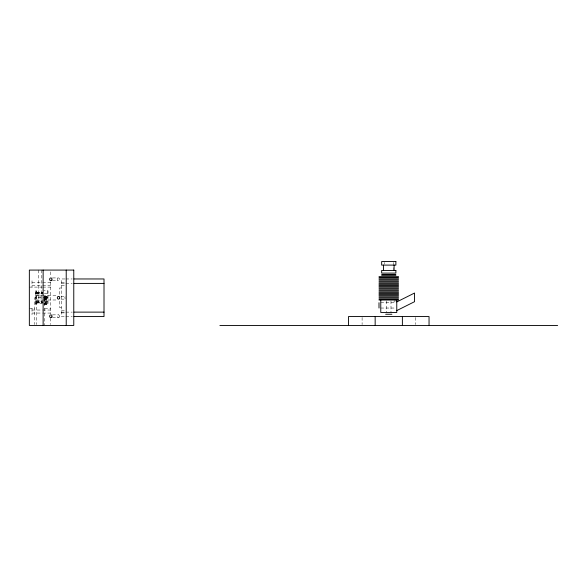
<?xml version="1.0" encoding="UTF-8"?>
<svg xmlns="http://www.w3.org/2000/svg" width="587" height="587" viewBox="0 0 587 587"><rect width="100%" height="100%" fill="white"/><g stroke="black" fill="none" stroke-linecap="round" stroke-linejoin="round"><path stroke-width="0.44" stroke-dasharray="2.94 2.2" d="M44.964 297.103L44.583 297.763L44.964 298.431L45.735 298.431L46.116 297.763L45.735 297.103L44.964 297.103L45.735 298.431M44.964 298.431L45.735 297.103M35.792 290.653L35.572 304.653L36.46 304.653L36.46 290.881L35.792 290.653L35.792 304.88M44.282 299.986L44.018 300.258L46.417 299.986M44.003 304.8L44.531 304.734A1.93 0.44 0 0 1 46.168 304.734L48.017 304.653L48.017 290.881L43.717 290.653M45.852 296.53A1.108 0.903 0 0 0 44.847 296.53A1.262 1.071 0 0 0 44.612 296.655L44.025 297.594A1.335 1.335 0 0 1 46.065 296.64A1.335 1.335 0 0 1 46.065 298.893A1.262 1.071 0 0 1 45.859 298.996A1.108 0.903 0 0 1 44.847 299.003M46.087 298.878L46.681 297.763L46.087 296.655A1.262 1.071 0 0 0 45.947 296.538M44.04 299.972L44.612 299.693M44.37 303.545L44.583 303.442A1.57 0.785 -90 0 1 44.964 303.435A1.57 1.57 0 0 1 45.735 303.435A1.57 0.785 -90 0 1 46.116 303.435L46.329 303.545M44.04 301.755L44.509 301.63M45.735 303.442L45.346 301.945L44.964 303.442A1.57 0.785 90 0 0 44.575 303.435L44.583 302.21L45.346 301.945L46.116 302.21L46.116 303.442M44.348 301.667L44.539 301.623A1.299 0.374 0 0 1 44.994 301.557A1.255 0.44 0 0 1 45.691 301.557A1.299 0.374 0 0 1 46.175 301.623L48.017 301.769M52.5 277.93L58.384 277.93A1.379 1.196 -90 0 1 59.412 279.992A1.379 1.196 -90 0 1 57.343 279.992A1.379 1.196 -90 0 1 58.377 277.93M64.981 278.964L61.349 278.964L61.349 316.562L64.981 316.562M65.883 278.964L72.238 278.964M52.5 280.681L58.384 280.681M32.014 282.479L41.794 282.479M42.682 282.479L50.68 282.479M61.349 282.655L65.348 282.655M61.349 283.411L64.981 283.411M65.883 283.411L72.238 283.411M61.349 285.326L65.348 285.326M32.014 285.502L41.794 285.502M42.682 285.502L50.68 285.502M29.35 287.102L41.794 287.102M42.682 287.102L50.68 287.102M61.349 287.99L59.573 287.99L59.573 297.763M36.46 292.275L42.682 292.275M36.46 292.752L42.682 292.752M36.46 292.862L42.682 292.862M36.46 293.126L42.682 293.126M35.572 293.764L42.682 293.713M44.385 293.764L48.017 293.764M36.46 293.904L42.682 293.904M36.46 295.048L42.682 295.107M35.572 295.547L41.794 295.547M42.682 295.547L56.902 295.547M61.033 296.391L66.082 296.391M46.116 297.763L34.684 297.763L34.684 324.56M61.033 299.143L66.074 299.143M35.572 299.986L41.794 299.986M42.682 299.986L56.902 299.986M36.46 300.485L42.682 300.427M395.88 300.918L394.104 300.918L394.104 302.701M36.46 301.63L42.682 301.63M35.572 301.769L42.682 301.821M44.583 302.21L46.116 302.21M36.46 302.408L42.682 302.408M36.46 302.672L42.682 302.672M380.772 302.701L395.88 302.701M36.46 302.782L42.682 302.782M42.682 303.259L36.284 303.23L36.284 324.567M44.04 304.433L46.659 304.433L47.121 304.873M61.349 307.544L59.573 307.544L59.573 300.295M380.772 308.036L395.88 308.036M29.35 308.432L34.684 308.432M44.685 308.432L50.68 308.432M32.014 310.031L41.794 310.031M42.682 310.031L50.68 310.031M61.349 310.207L65.348 310.207M61.349 312.123L64.981 312.123M65.883 312.123L72.238 312.123M61.349 312.878L65.348 312.878M32.014 313.054L41.794 313.054M42.682 313.054L50.68 313.054M52.5 314.852L58.384 314.852M65.883 316.562L72.238 316.562M52.5 317.604L58.384 317.604M46.087 299.693L46.542 299.906M46.608 299.942L46.681 304.433M44.612 298.878L44.025 297.939A1.335 1.335 0 0 0 46.065 298.893M46.777 296.817L46.843 296.905A1.82 1.805 0 0 1 47.048 297.301M415.435 317.457L415.435 324.567M393.217 262.433L393.217 270.438M390.993 300.918L390.993 312.475M386.547 300.918L386.547 312.475M384.324 262.433L384.324 264.216M362.106 317.457L362.106 324.567M50.68 271.891L50.68 276.433M50.68 281.877L50.68 313.656M50.68 318.191L50.68 324.545M47.796 290.653L47.796 304.88M44.685 297.763L44.685 325.455M41.794 270.079L41.794 303.23M40.019 295.547L40.019 299.986M38.236 270.079L38.236 303.23M36.24 290.653L36.24 304.88M32.014 280.791L32.014 287.19M32.014 308.344L32.014 314.742M45.852 299.612A1.108 0.646 0 0 0 44.847 299.612A1.262 0.668 0 0 0 44.612 299.693M45.947 299.612A1.262 0.668 0 0 1 46.175 299.693M44.751 298.996A1.262 1.071 0 0 1 44.524 298.878M44.539 296.706A1.299 1.247 0 0 1 46.175 296.706M46.16 298.827A1.299 1.247 0 0 1 44.524 298.827M44.003 296.728A1.908 1.878 0 0 1 46.828 296.817M43.952 298.798A1.908 1.878 0 0 0 46.777 298.717L46.843 298.629A1.82 1.805 0 0 0 47.048 298.233M47.055 297.191A1.783 1.783 0 0 1 47.055 298.225M65.238 298.739A1.379 1.196 -90 0 1 65.238 296.795M46.681 303.281L44.018 303.281L46.659 303.281M44.817 298.688A1.064 1.064 0 0 0 46.417 297.763A1.064 1.064 0 0 0 44.817 296.846A1.064 1.064 0 0 0 44.817 298.688M59.412 316.914A1.379 1.196 -90 0 0 58.377 314.852A1.379 1.196 -90 0 0 57.343 316.914A1.379 1.196 -90 0 0 59.412 316.914"/><path stroke-width="0.88" d="M43.122 325.455L43.13 270.079M396.768 301.923L414.547 293.038L414.547 301.696L396.768 310.582M381.66 274.437L395.88 274.437M381.66 275.325L395.88 275.325M378.997 276.653L398.551 276.653M378.997 277.548L398.551 277.548M378.997 278.744L398.551 278.744M74.057 278.964L104.009 278.964L104.009 316.562L74.057 316.562M378.997 279.808L398.551 279.808M378.997 281.012L398.551 281.012M378.997 282.076L398.551 282.076M378.997 283.279L398.551 283.279M74.057 283.411L104.009 283.411M378.997 284.343L398.551 284.343M378.997 285.546L398.551 285.546M378.997 286.61L398.551 286.61M378.997 287.813L398.551 287.813M378.997 288.877L398.551 288.877M378.997 290.081L398.551 290.081M378.997 291.145L398.551 291.145M378.997 292.348L398.551 292.348M378.997 293.412L398.551 293.412M378.997 294.608L398.551 294.608M378.997 295.679L398.551 295.679M378.997 296.875L398.551 296.875M378.997 297.947L398.551 297.947M378.997 299.143L398.551 299.143M378.997 300.03L398.551 300.03M74.057 312.123L104.009 312.123M385.659 314.258L391.881 314.258M219.89 325.455L557.65 325.455M429.046 325.455L429.046 316.562L348.495 316.562L348.495 325.455M402.381 316.562L402.381 325.455M396.768 300.03L396.768 312.475L380.772 312.475L380.772 300.03M394.104 265.104L394.104 270.438M383.436 265.104L383.436 270.438M378.997 302.701L378.997 308.036M375.159 316.562L375.159 325.455M66.221 270.079L66.221 325.455M395.88 261.545L381.66 261.545L381.66 265.104L395.88 265.104L395.88 261.545M73.771 270.079L29.35 270.079L29.35 325.455L73.771 325.455L73.771 270.079M395.88 270.438L381.66 270.438L381.66 273.102L395.88 273.102L395.88 270.438M51.854 279.992A1.379 1.196 -90 0 0 50.827 277.93A1.379 1.196 -90 0 0 49.792 279.992A1.379 1.196 -90 0 0 51.854 279.992M59.551 298.453A1.379 1.196 -90 0 0 58.524 296.391A1.379 1.196 -90 0 0 57.489 298.453A1.379 1.196 -90 0 0 59.551 298.453M51.854 316.914A1.379 1.196 -90 0 0 50.82 314.852A1.379 1.196 -90 0 0 49.785 316.914A1.379 1.196 -90 0 0 51.854 316.914"/></g></svg>
